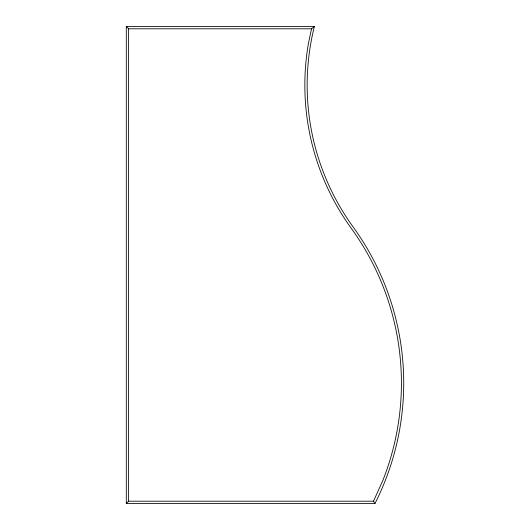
<?xml version="1.0" encoding="UTF-8"?>
<svg xmlns="http://www.w3.org/2000/svg" width="530" height="530" viewBox="0 0 530 530"><rect width="100%" height="100%" fill="white"/><g stroke="black" fill="none" stroke-linecap="round" stroke-linejoin="round"><path stroke-width="0.79" d="M314.376 26.5L311.527 28.805L308.46 43.281A243.966 243.966 0 0 0 351.171 228.185A264.125 264.125 0 0 1 382.832 480.491L373.484 501.194L374.975 503.5L126.299 503.5L126.299 26.5L314.376 26.5A241.726 241.726 0 0 0 353.093 226.906A266.385 266.385 0 0 1 374.975 503.5M126.299 503.5L128.611 501.194L128.611 28.805L126.299 26.5M128.611 28.805L311.527 28.805M128.611 501.194L373.484 501.194"/></g></svg>
